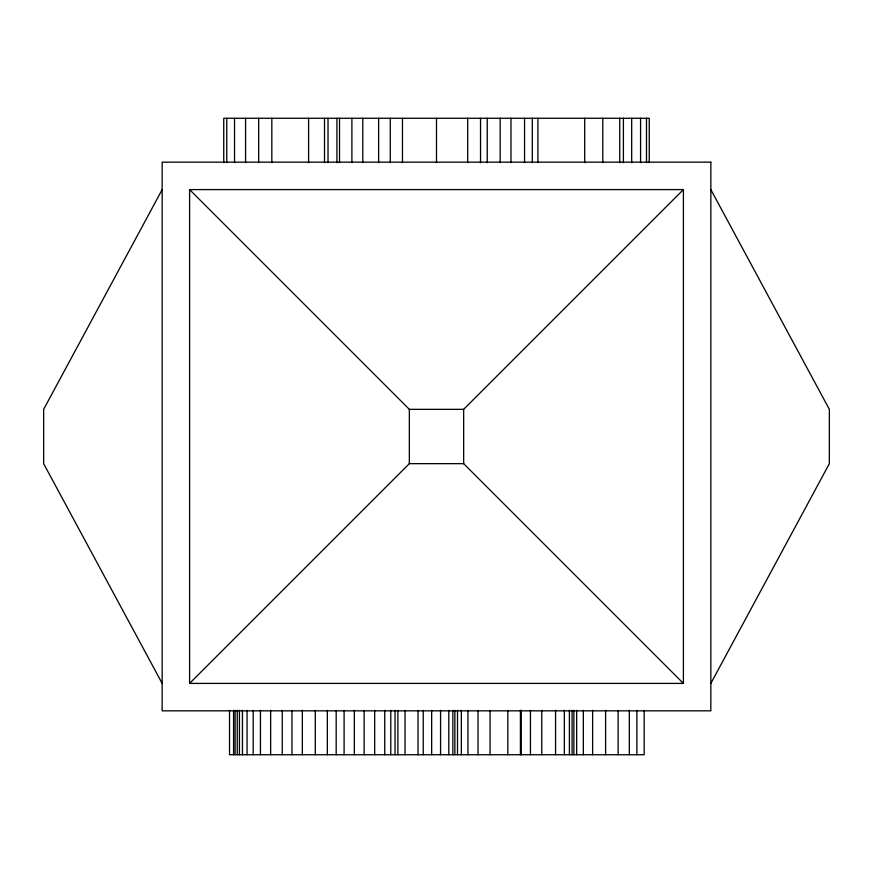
<?xml version="1.0" encoding="UTF-8"?>
<svg xmlns="http://www.w3.org/2000/svg" width="873" height="873" viewBox="0 0 873 873"><rect width="100%" height="100%" fill="white"/><g stroke="black" fill="none" stroke-linecap="round" stroke-linejoin="round"><path stroke-width="1.31" d="M162.16 189.594L43.65 409.339L43.65 463.661L162.16 683.406M710.84 683.406L829.35 463.661L829.35 409.339L710.84 189.594M189.594 683.406L409.339 463.661L463.661 463.661L683.406 683.406L189.594 683.406L189.594 189.594L683.406 189.594L683.406 683.406M463.661 463.661L463.661 409.339L683.406 189.594M189.594 189.594L409.339 409.339L463.661 409.339M649.25 162.684L649.25 118.27L223.75 118.27L223.75 162.684M646.489 118.27L646.489 162.684M644.187 710.316L644.187 754.73L229.523 754.73L229.523 710.316M640.575 118.27L640.575 162.684M636.875 710.316L636.875 754.73M631.681 118.27L631.681 162.684M629.346 710.316L629.346 754.73M623.387 118.27L623.387 162.684M619.743 118.27L619.743 162.684M618.139 710.316L618.139 754.73M605.611 710.316L605.611 754.73M602.807 118.27L602.807 162.684M592.614 710.316L592.614 754.73M584.703 118.27L584.703 162.684M583.339 710.316L583.339 754.73M576.66 710.316L576.66 754.73M573.877 710.316L573.877 754.73M572.099 710.316L572.099 754.73M569.403 710.316L569.403 754.73M564.351 710.316L564.351 754.73M555.566 710.316L555.566 754.73M541.762 710.316L541.762 754.73M537.91 118.27L537.91 162.684M532.301 118.27L532.301 162.684M530.457 710.316L530.457 754.73M524.553 118.27L524.553 162.684M521.203 710.316L521.203 754.73M520.417 710.316L520.417 754.73M510.967 118.27L510.967 162.684M507.824 710.316L507.824 754.73M500.185 118.27L500.185 162.684M490.059 710.316L490.059 754.73M487.254 118.27L487.254 162.684M480.532 118.27L480.532 162.684M478.033 710.316L478.033 754.73M467.961 710.316L467.961 754.73M467.688 118.27L467.688 162.684M461.337 710.316L461.337 754.73M457.507 710.316L457.507 754.73M454.866 710.316L454.866 754.73M452.858 710.316L452.858 754.73M448.798 710.316L448.798 754.73M440.559 710.316L440.559 754.73M436.5 118.27L436.5 162.684M431.655 710.316L431.655 754.73M423.241 710.316L423.241 754.73M418.014 710.316L418.014 754.73M409.339 409.339L409.339 463.661M405.039 710.316L405.039 754.73M402.475 118.27L402.475 162.684M397.881 710.316L397.881 754.73M395.043 710.316L395.043 754.73M390.777 710.316L390.777 754.73M390.286 118.27L390.286 162.684M384.742 710.316L384.742 754.73M378.631 118.27L378.631 162.684M374.681 710.316L374.681 754.73M364.128 710.316L364.128 754.73M362.786 118.27L362.786 162.684M354.34 710.316L354.34 754.73M351.895 118.27L351.895 162.684M344.093 710.316L344.093 754.73M339.521 118.27L339.521 162.684M336.923 118.27L336.923 162.684M336.181 710.316L336.181 754.73M328.019 118.27L328.019 162.684M327.331 710.316L327.331 754.73M324.505 118.27L324.505 162.684M315.295 710.316L315.295 754.73M308.595 118.27L308.595 162.684M302.342 710.316L302.342 754.73M291.964 710.316L291.964 754.73M282.252 710.316L282.252 754.73M271.83 118.27L271.83 162.684M270.641 710.316L270.641 754.73M260.438 710.316L260.438 754.73M258.659 118.27L258.659 162.684M253.181 710.316L253.181 754.73M247.048 710.316L247.048 754.73M245.575 118.27L245.575 162.684M242.454 710.316L242.454 754.73M239.431 710.316L239.431 754.73M237.249 710.316L237.249 754.73M235.077 710.316L235.077 754.73M234.542 118.27L234.542 162.684M233.582 710.316L233.582 754.73M226.762 118.27L226.762 162.684M710.84 162.16L162.16 162.16L162.16 710.84L710.84 710.84L710.84 162.16"/></g></svg>
